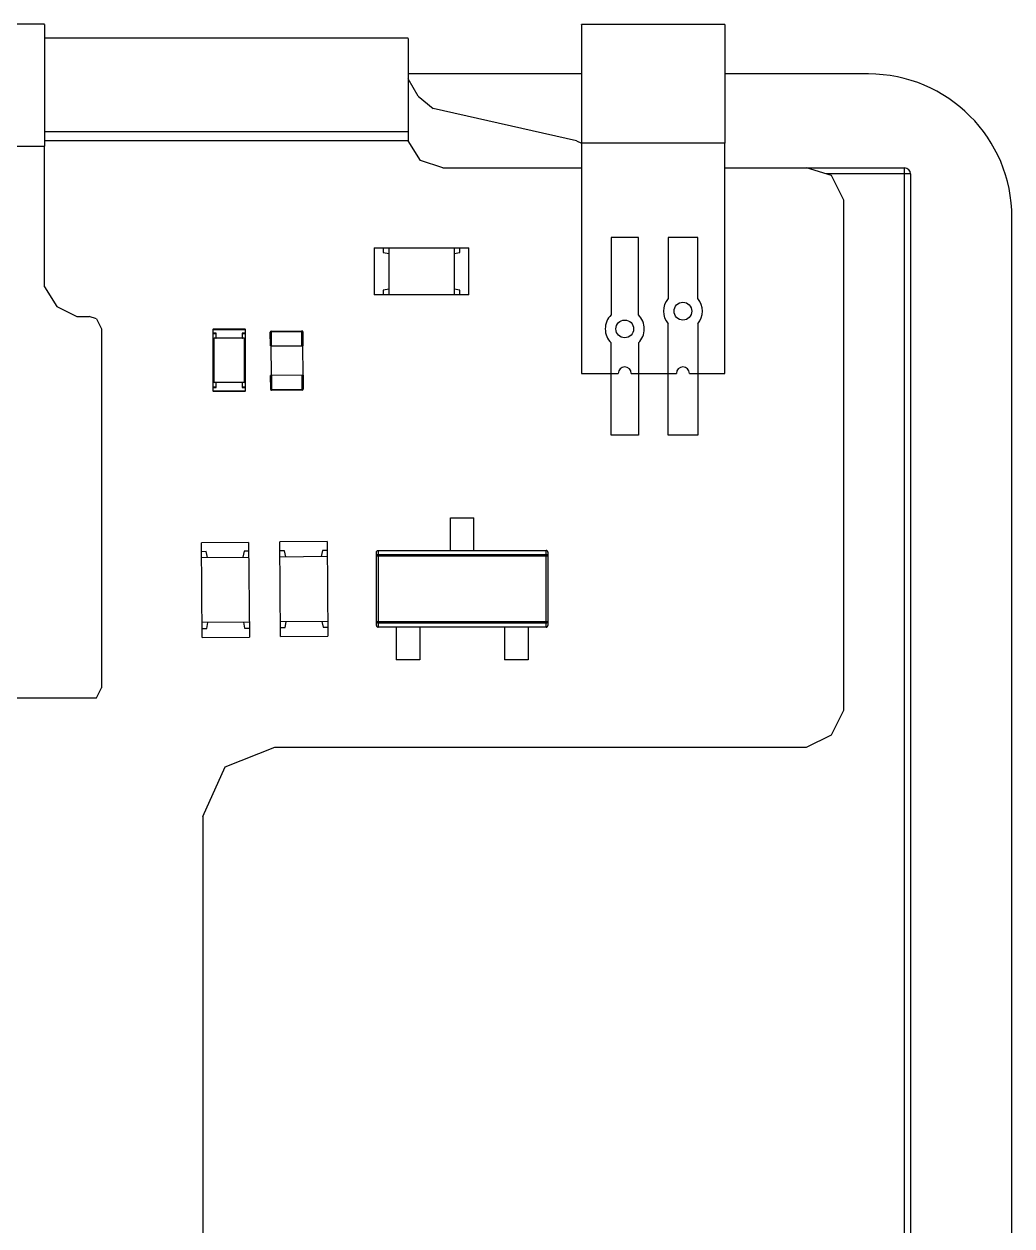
# Model space of a CAD drawing. Header units: millimetres. Extents: x -17.5 to 17.4, y -19.9 to 20.8.
# Drawn here: x 0.7 to 17.42, y 0.46 to 20.8 of the extents above; entities that cross this region are included whole.
import ezdxf

# ---------------------------------------------------------------- set-up
doc = ezdxf.new("R2010")
doc.units = ezdxf.units.MM

msp = doc.modelspace()

# ---------------------------------------------------------------- linework, layer by layer
at = {"color": 7, "linetype": 'Continuous', "lineweight": 25}
for p, q in [((1.047, 20.796), (-2.596, 20.796)), ((12.561, 20.788), (10.133, 20.788)), ((7.202, 20.559), (1.047, 20.559)), ((10.133, 19.952), (7.202, 19.952)), ((14.99, 19.952), (12.561, 19.952)), ((7.37, 19.575), (7.202, 19.868)), ((7.37, 19.575), (7.621, 19.366)), ((10.049, 18.822), (7.621, 19.366)), ((7.202, 18.972), (1.047, 18.972)), ((7.202, 18.972), (7.202, 18.822)), ((-2.596, 18.73), (1.047, 18.73)), ((7.202, 18.822), (1.047, 18.822)), ((1.047, 16.351), (1.047, 18.73)), ((7.411, 18.486), (7.202, 18.822)), ((10.049, 18.822), (10.133, 18.78)), ((12.561, 18.78), (10.133, 18.78)), ((10.133, 18.78), (10.133, 14.885)), ((12.561, 14.885), (12.561, 18.78)), ((7.788, 18.361), (7.411, 18.486)), ((7.788, 18.361), (10.133, 18.361)), ((12.561, 18.361), (13.943, 18.361)), ((13.943, 18.361), (15.602, 18.361)), ((14.362, 18.235), (13.943, 18.361)), ((15.602, -15.346), (15.602, 18.361)), ((15.702, 18.261), (14.276, 18.261)), ((14.571, 17.817), (14.362, 18.235)), ((15.702, 18.261), (15.702, -15.246)), ((14.571, 9.191), (14.571, 17.817)), ((17.419, -17.44), (17.419, 17.523)), ((11.096, 17.188), (10.635, 17.188)), ((10.635, 17.188), (10.635, 15.876)), ((11.096, 15.876), (11.096, 17.188)), ((11.599, 17.188), (11.599, 16.153)), ((12.101, 17.188), (11.599, 17.188)), ((12.101, 16.153), (12.101, 17.188)), ((6.627, 17.013), (6.627, 16.213)), ((6.627, 17.013), (8.227, 17.013)), ((6.777, 17.013), (6.777, 16.933)), ((6.777, 16.933), (6.877, 16.913)), ((6.877, 16.213), (6.877, 17.013)), ((7.977, 17.013), (7.977, 16.213)), ((7.977, 16.913), (8.077, 16.933)), ((8.077, 16.933), (8.077, 17.013)), ((8.227, 16.213), (8.227, 17.013)), ((1.047, 16.351), (1.256, 16.016)), ((6.877, 16.313), (6.777, 16.293)), ((6.777, 16.293), (6.777, 16.213)), ((8.077, 16.293), (7.977, 16.313)), ((8.077, 16.213), (8.077, 16.293)), ((8.227, 16.213), (6.627, 16.213)), ((1.256, 16.016), (1.591, 15.849)), ((1.591, 15.849), (1.8, 15.849)), ((1.926, 15.807), (1.8, 15.849)), ((1.926, 15.807), (2.01, 15.639)), ((11.599, 13.839), (11.599, 15.725)), ((12.101, 15.725), (12.101, 13.839)), ((2.01, 15.639), (2.01, 9.568)), ((3.895, 15.572), (3.9, 15.572)), ((3.895, 15.572), (3.896, 15.568)), ((3.896, 15.629), (3.9, 15.634)), ((3.9, 15.624), (3.896, 15.624)), ((3.896, 15.623), (3.896, 15.573)), ((3.896, 15.571), (3.896, 14.645)), ((3.901, 15.563), (3.896, 15.568)), ((3.905, 15.634), (3.9, 15.634)), ((3.9, 15.624), (3.905, 15.629)), ((3.906, 15.568), (3.9, 15.572)), ((3.901, 15.573), (3.901, 15.623)), ((3.905, 15.634), (3.905, 15.629)), ((4.436, 15.633), (3.906, 15.633)), ((3.906, 15.628), (4.436, 15.628)), ((3.951, 15.568), (3.906, 15.568)), ((3.906, 15.568), (3.906, 15.563)), ((3.906, 15.563), (3.946, 15.563)), ((3.916, 14.733), (3.916, 15.483)), ((4.426, 15.483), (3.916, 15.483)), ((3.946, 15.563), (3.946, 15.483)), ((3.951, 15.483), (3.951, 15.568)), ((4.436, 15.568), (4.391, 15.568)), ((4.391, 15.568), (4.391, 15.483)), ((4.396, 15.563), (4.436, 15.563)), ((4.396, 15.483), (4.396, 15.563)), ((4.426, 15.483), (4.426, 14.733)), ((4.442, 15.572), (4.436, 15.568)), ((4.436, 15.563), (4.436, 15.568)), ((4.437, 15.629), (4.437, 15.634)), ((4.442, 15.634), (4.437, 15.634)), ((4.437, 15.629), (4.442, 15.624)), ((4.441, 15.623), (4.441, 15.573)), ((4.446, 15.568), (4.441, 15.563)), ((4.442, 15.634), (4.446, 15.629)), ((4.446, 15.624), (4.442, 15.624)), ((4.442, 15.572), (4.447, 15.572)), ((4.446, 15.573), (4.446, 15.623)), ((4.446, 15.568), (4.447, 15.572)), ((4.446, 14.645), (4.446, 15.571)), ((5.416, 15.59), (4.866, 15.585)), ((4.868, 15.35), (4.866, 15.585)), ((4.881, 15.6), (5.401, 15.605)), ((4.881, 15.6), (4.883, 15.35)), ((5.403, 15.355), (5.401, 15.605)), ((5.416, 15.59), (5.418, 15.355)), ((4.868, 15.35), (5.418, 15.355)), ((4.875, 15.35), (4.88, 14.85)), ((5.41, 15.355), (5.415, 14.855)), ((10.635, 13.839), (10.635, 15.403)), ((11.096, 15.403), (11.096, 13.839)), ((5.422, 14.855), (4.872, 14.85)), ((4.874, 14.615), (4.872, 14.85)), ((4.887, 14.85), (4.889, 14.6)), ((5.409, 14.605), (5.407, 14.855)), ((5.422, 14.855), (5.424, 14.62)), ((10.133, 14.885), (10.756, 14.885)), ((10.976, 14.885), (11.74, 14.885)), ((11.96, 14.885), (12.561, 14.885)), ((3.896, 14.649), (3.895, 14.644)), ((3.9, 14.644), (3.895, 14.644)), ((3.896, 14.649), (3.901, 14.654)), ((3.896, 14.643), (3.896, 14.593)), ((3.9, 14.644), (3.906, 14.649)), ((3.901, 14.593), (3.901, 14.643)), ((3.906, 14.654), (3.906, 14.649)), ((3.946, 14.653), (3.906, 14.653)), ((3.906, 14.648), (3.951, 14.648)), ((4.426, 14.733), (3.916, 14.733)), ((3.946, 14.733), (3.946, 14.653)), ((3.951, 14.648), (3.951, 14.733)), ((4.391, 14.733), (4.391, 14.648)), ((4.391, 14.648), (4.436, 14.648)), ((4.396, 14.653), (4.396, 14.733)), ((4.436, 14.653), (4.396, 14.653)), ((4.436, 14.649), (4.436, 14.654)), ((4.436, 14.649), (4.442, 14.644)), ((4.441, 14.654), (4.446, 14.649)), ((4.441, 14.643), (4.441, 14.593)), ((4.447, 14.644), (4.442, 14.644)), ((4.447, 14.644), (4.446, 14.649)), ((4.446, 14.593), (4.446, 14.643)), ((3.896, 14.593), (3.9, 14.593)), ((3.9, 14.583), (3.896, 14.588)), ((3.905, 14.588), (3.9, 14.593)), ((3.9, 14.583), (3.905, 14.583)), ((3.905, 14.588), (3.905, 14.583)), ((4.436, 14.588), (3.906, 14.588)), ((3.906, 14.583), (4.436, 14.583)), ((4.442, 14.593), (4.437, 14.588)), ((4.437, 14.583), (4.437, 14.588)), ((4.437, 14.583), (4.442, 14.583)), ((4.442, 14.593), (4.446, 14.593)), ((4.446, 14.588), (4.442, 14.583)), ((4.874, 14.615), (5.424, 14.62)), ((5.409, 14.605), (4.889, 14.6)), ((11.096, 13.839), (10.635, 13.839)), ((12.101, 13.839), (11.599, 13.839)), ((7.914, 12.443), (8.314, 12.443)), ((4.5, 12.027), (3.7, 12.02)), ((3.714, 10.42), (3.7, 12.02)), ((4.5, 12.027), (4.514, 10.427)), ((5.827, 12.042), (5.027, 12.035)), ((5.041, 10.435), (5.027, 12.035)), ((5.827, 12.042), (5.841, 10.442)), ((3.782, 11.871), (3.702, 11.87)), ((3.803, 11.771), (3.782, 11.871)), ((4.422, 11.877), (4.403, 11.776)), ((4.502, 11.877), (4.422, 11.877)), ((5.108, 11.886), (5.028, 11.885)), ((5.129, 11.786), (5.108, 11.886)), ((5.748, 11.891), (5.729, 11.791)), ((5.828, 11.892), (5.748, 11.891)), ((6.664, 10.623), (6.664, 11.863)), ((9.564, 11.794), (6.664, 11.794)), ((6.694, 11.893), (6.694, 10.593)), ((6.694, 11.893), (9.534, 11.893)), ((6.694, 11.823), (9.534, 11.823)), ((9.534, 10.593), (9.534, 11.893)), ((9.564, 11.863), (9.564, 10.623)), ((3.703, 11.77), (4.503, 11.777)), ((5.029, 11.785), (5.829, 11.792)), ((4.512, 10.677), (3.712, 10.67)), ((3.793, 10.571), (3.812, 10.671)), ((4.412, 10.677), (4.433, 10.577)), ((4.433, 10.577), (4.513, 10.577)), ((5.838, 10.692), (5.039, 10.685)), ((5.039, 10.585), (5.119, 10.586)), ((5.119, 10.586), (5.138, 10.686)), ((5.738, 10.691), (5.759, 10.591)), ((5.759, 10.591), (5.839, 10.592)), ((6.664, 10.692), (9.564, 10.692)), ((9.534, 10.662), (6.694, 10.662)), ((9.534, 10.593), (6.694, 10.593)), ((3.713, 10.57), (3.793, 10.571)), ((3.714, 10.42), (4.514, 10.427)), ((5.041, 10.435), (5.841, 10.442)), ((7.399, 10.043), (6.999, 10.043)), ((9.229, 10.043), (8.829, 10.043)), ((1.926, 9.4), (2.01, 9.568)), ((-4.522, 9.4), (1.926, 9.4)), ((14.362, 8.772), (14.571, 9.191)), ((13.943, 8.563), (14.362, 8.772)), ((4.103, 8.228), (4.941, 8.563)), ((4.941, 8.563), (13.943, 8.563)), ((3.727, 7.39), (4.103, 8.228)), ((3.727, 7.39), (3.727, -8.425))]:
    msp.add_line(p, q, dxfattribs=at)
for centre in [(11.85, 15.939), (10.866, 15.639)]:
    msp.add_circle(centre, 0.15, dxfattribs=at)
for centre, radius, start, end in [((14.99, 17.523), 2.429, 0, 90), ((15.602, 18.261), 0.1, 0, 90), ((11.85, 15.939), 0.33, 139.5612, 220.4388), ((11.85, 15.939), 0.33, 319.5612, 40.4388), ((10.866, 15.639), 0.33, 134.2486, 225.7514), ((10.866, 15.639), 0.33, 314.2486, 45.7514), ((3.916, 15.463), 0.02, 90, 180), ((4.426, 15.463), 0.02, 0, 90), ((4.881, 15.585), 0.015, 90.5, 180.5), ((5.401, 15.59), 0.015, 0.5, 90.5), ((10.866, 14.885), 0.11, 0, 180), ((11.85, 14.885), 0.11, 0, 180), ((3.916, 14.753), 0.02, 180, 270), ((4.426, 14.753), 0.02, 270, 360), ((4.889, 14.615), 0.015, 180.5, 270.5), ((5.409, 14.62), 0.015, 270.5, 0.5), ((6.694, 11.794), 0.0299, 89.7212, 179.7185), ((9.534, 11.794), 0.0299, 0.2815, 90.2788), ((6.694, 10.692), 0.0299, 180.2815, 270.2788), ((9.534, 10.692), 0.0299, 269.7212, 359.7185)]:
    msp.add_arc(centre, radius, start, end, dxfattribs=at)
for points, knots in [([(1.047, 20.785), (1.047, 20.788), (1.047, 20.799), (1.047, 20.725), (1.047, 20.593), (1.047, 20.396), (1.047, 20.136), (1.047, 19.815), (1.047, 19.444), (1.047, 19.08), (1.047, 18.842), (1.047, 18.73)], [0, 0, 0, 0, 0.054755, 0.20498, 0.350664, 0.478426, 0.588893, 0.709373, 0.816455, 0.91337, 1, 1, 1, 1]), ([(10.133, 20.782), (10.133, 20.784), (10.133, 20.796), (10.133, 20.743), (10.133, 20.651), (10.133, 20.519), (10.133, 20.351), (10.133, 20.118), (10.133, 19.814), (10.133, 19.486), (10.133, 19.15), (10.133, 18.908), (10.133, 18.78)], [0, 0, 0, 0, 0.020837, 0.132576, 0.249026, 0.363447, 0.471164, 0.596865, 0.718198, 0.802524, 0.894835, 1, 1, 1, 1]), ([(12.561, 20.782), (12.561, 20.784), (12.561, 20.796), (12.561, 20.743), (12.561, 20.651), (12.561, 20.519), (12.561, 20.351), (12.561, 20.118), (12.561, 19.814), (12.561, 19.486), (12.561, 19.15), (12.561, 18.908), (12.561, 18.78)], [0, 0, 0, 0, 0.020837, 0.132576, 0.249026, 0.363447, 0.471164, 0.596865, 0.718198, 0.802524, 0.894835, 1, 1, 1, 1]), ([(7.202, 20.553), (7.202, 20.554), (7.202, 20.559), (7.202, 20.505), (7.202, 20.404), (7.202, 20.235), (7.202, 19.984), (7.202, 19.659), (7.202, 19.323), (7.202, 19.083), (7.202, 18.972)], [0, 0, 0, 0, 0.048378, 0.198155, 0.33583, 0.455186, 0.614202, 0.759631, 0.889022, 1, 1, 1, 1]), ([(3.896, 15.629), (3.896, 15.628), (3.896, 15.628), (3.896, 15.626), (3.896, 15.625), (3.896, 15.624), (3.896, 15.624)], [0, 0, 0, 0, 0.257026, 0.5, 0.742974, 1, 1, 1, 1]), ([(3.901, 15.563), (3.901, 15.563), (3.902, 15.564), (3.903, 15.564), (3.904, 15.564), (3.905, 15.563), (3.906, 15.563)], [0, 0, 0, 0, 0.257026, 0.5, 0.742974, 1, 1, 1, 1]), ([(3.946, 15.563), (3.946, 15.563), (3.946, 15.563), (3.946, 15.563), (3.947, 15.564), (3.949, 15.566), (3.95, 15.567), (3.951, 15.568)], [0, 0, 0, 0, 0.06244, 0.142106, 0.356918, 0.646129, 1, 1, 1, 1]), ([(3.946, 15.483), (3.946, 15.483), (3.946, 15.483), (3.947, 15.483), (3.949, 15.483), (3.95, 15.483), (3.951, 15.483)], [0, 0, 0, 0, 0.265216, 0.499999, 0.734782, 1, 1, 1, 1]), ([(4.391, 15.568), (4.392, 15.567), (4.393, 15.566), (4.395, 15.564), (4.396, 15.563), (4.396, 15.563), (4.396, 15.563), (4.396, 15.563)], [0, 0, 0, 0, 0.353866, 0.64308, 0.857894, 0.937559, 1, 1, 1, 1]), ([(4.391, 15.483), (4.392, 15.483), (4.393, 15.483), (4.395, 15.483), (4.396, 15.483), (4.396, 15.483), (4.396, 15.483)], [0, 0, 0, 0, 0.265216, 0.499999, 0.734782, 1, 1, 1, 1]), ([(4.436, 15.563), (4.437, 15.563), (4.438, 15.564), (4.439, 15.564), (4.44, 15.564), (4.441, 15.563), (4.441, 15.563)], [0, 0, 0, 0, 0.257026, 0.5, 0.742974, 1, 1, 1, 1]), ([(4.446, 15.624), (4.446, 15.624), (4.446, 15.625), (4.446, 15.626), (4.446, 15.628), (4.446, 15.628), (4.446, 15.629)], [0, 0, 0, 0, 0.257026, 0.5, 0.742974, 1, 1, 1, 1]), ([(3.906, 14.654), (3.905, 14.653), (3.904, 14.653), (3.903, 14.653), (3.902, 14.653), (3.901, 14.653), (3.901, 14.654)], [0, 0, 0, 0, 0.257026, 0.5, 0.742974, 1, 1, 1, 1]), ([(3.951, 14.733), (3.95, 14.733), (3.949, 14.733), (3.947, 14.733), (3.946, 14.733), (3.946, 14.733), (3.946, 14.733)], [0, 0, 0, 0, 0.265216, 0.499999, 0.734782, 1, 1, 1, 1]), ([(3.951, 14.648), (3.95, 14.649), (3.949, 14.651), (3.947, 14.652), (3.946, 14.653), (3.946, 14.653), (3.946, 14.653), (3.946, 14.653)], [0, 0, 0, 0, 0.353866, 0.64308, 0.857894, 0.937559, 1, 1, 1, 1]), ([(4.396, 14.733), (4.396, 14.733), (4.396, 14.733), (4.395, 14.733), (4.393, 14.733), (4.392, 14.733), (4.391, 14.733)], [0, 0, 0, 0, 0.265216, 0.499999, 0.734782, 1, 1, 1, 1]), ([(4.396, 14.653), (4.396, 14.653), (4.396, 14.653), (4.396, 14.653), (4.395, 14.652), (4.393, 14.651), (4.392, 14.649), (4.391, 14.648)], [0, 0, 0, 0, 0.06244, 0.142106, 0.356918, 0.646129, 1, 1, 1, 1]), ([(4.441, 14.654), (4.441, 14.653), (4.44, 14.653), (4.439, 14.653), (4.438, 14.653), (4.437, 14.653), (4.436, 14.654)], [0, 0, 0, 0, 0.257026, 0.5, 0.742974, 1, 1, 1, 1]), ([(3.896, 14.623), (3.896, 14.623), (3.896, 14.621), (3.896, 14.62), (3.896, 14.619), (3.896, 14.618), (3.896, 14.618)], [0, 0, 0, 0, 0.265216, 0.499999, 0.734782, 1, 1, 1, 1]), ([(3.896, 14.593), (3.896, 14.592), (3.896, 14.591), (3.896, 14.59), (3.896, 14.589), (3.896, 14.588), (3.896, 14.588)], [0, 0, 0, 0, 0.257026, 0.5, 0.742974, 1, 1, 1, 1]), ([(4.446, 14.618), (4.446, 14.618), (4.446, 14.619), (4.446, 14.62), (4.446, 14.621), (4.446, 14.623), (4.446, 14.623)], [0, 0, 0, 0, 0.265216, 0.499999, 0.734782, 1, 1, 1, 1]), ([(4.446, 14.588), (4.446, 14.588), (4.446, 14.589), (4.446, 14.59), (4.446, 14.591), (4.446, 14.592), (4.446, 14.593)], [0, 0, 0, 0, 0.257026, 0.5, 0.742974, 1, 1, 1, 1]), ([(7.914, 11.893), (7.914, 11.927), (7.914, 12.001), (7.914, 12.109), (7.914, 12.188), (7.914, 12.216), (7.914, 12.228), (7.914, 12.25), (7.914, 12.328), (7.914, 12.393), (7.914, 12.443)], [0, 0, 0, 0, 0.143833, 0.315863, 0.461853, 0.582221, 0.6594, 0.721507, 0.789817, 1, 1, 1, 1]), ([(8.314, 11.893), (8.314, 11.927), (8.314, 12.001), (8.314, 12.109), (8.314, 12.188), (8.314, 12.216), (8.314, 12.228), (8.314, 12.25), (8.314, 12.328), (8.314, 12.393), (8.314, 12.443)], [0, 0, 0, 0, 0.1438332, 0.3158634, 0.4618528, 0.5822215, 0.6593999, 0.7215069, 0.7898166, 1, 1, 1, 1]), ([(6.664, 11.863), (6.665, 11.867), (6.666, 11.876), (6.674, 11.886), (6.684, 11.892), (6.691, 11.893), (6.694, 11.893)], [0, 0, 0, 0, 0.270561, 0.56282, 0.78998, 1, 1, 1, 1]), ([(9.564, 11.863), (9.564, 11.867), (9.563, 11.876), (9.555, 11.886), (9.544, 11.892), (9.538, 11.893), (9.534, 11.893)], [0, 0, 0, 0, 0.270561, 0.56282, 0.78998, 1, 1, 1, 1]), ([(6.664, 10.623), (6.665, 10.619), (6.666, 10.61), (6.674, 10.6), (6.684, 10.594), (6.691, 10.593), (6.694, 10.593)], [0, 0, 0, 0, 0.270561, 0.56282, 0.78998, 1, 1, 1, 1]), ([(6.999, 10.593), (6.999, 10.559), (6.999, 10.485), (6.999, 10.376), (6.999, 10.297), (6.999, 10.27), (6.999, 10.258), (6.999, 10.236), (6.999, 10.158), (6.999, 10.093), (6.999, 10.043)], [0, 0, 0, 0, 0.1438332, 0.3158634, 0.4618528, 0.5822215, 0.6593999, 0.7215069, 0.7898166, 1, 1, 1, 1]), ([(7.399, 10.593), (7.399, 10.559), (7.399, 10.485), (7.399, 10.376), (7.399, 10.297), (7.399, 10.27), (7.399, 10.258), (7.399, 10.236), (7.399, 10.158), (7.399, 10.093), (7.399, 10.043)], [0, 0, 0, 0, 0.143833, 0.315863, 0.461853, 0.582221, 0.6594, 0.721507, 0.789817, 1, 1, 1, 1]), ([(8.829, 10.593), (8.829, 10.559), (8.829, 10.485), (8.829, 10.376), (8.829, 10.297), (8.829, 10.27), (8.829, 10.258), (8.829, 10.236), (8.829, 10.158), (8.829, 10.093), (8.829, 10.043)], [0, 0, 0, 0, 0.143833, 0.315863, 0.461853, 0.582221, 0.6594, 0.721507, 0.789817, 1, 1, 1, 1]), ([(9.229, 10.593), (9.229, 10.559), (9.229, 10.485), (9.229, 10.376), (9.229, 10.297), (9.229, 10.27), (9.229, 10.258), (9.229, 10.236), (9.229, 10.158), (9.229, 10.093), (9.229, 10.043)], [0, 0, 0, 0, 0.143833, 0.315863, 0.461853, 0.582221, 0.6594, 0.721507, 0.789817, 1, 1, 1, 1]), ([(9.534, 10.593), (9.539, 10.593), (9.547, 10.595), (9.557, 10.603), (9.563, 10.613), (9.564, 10.62), (9.564, 10.623)], [0, 0, 0, 0, 0.269962, 0.5620391, 0.7894931, 1, 1, 1, 1])]:
    msp.add_open_spline(points, degree=3, knots=knots, dxfattribs=at)

doc.saveas('drawing.dxf')
